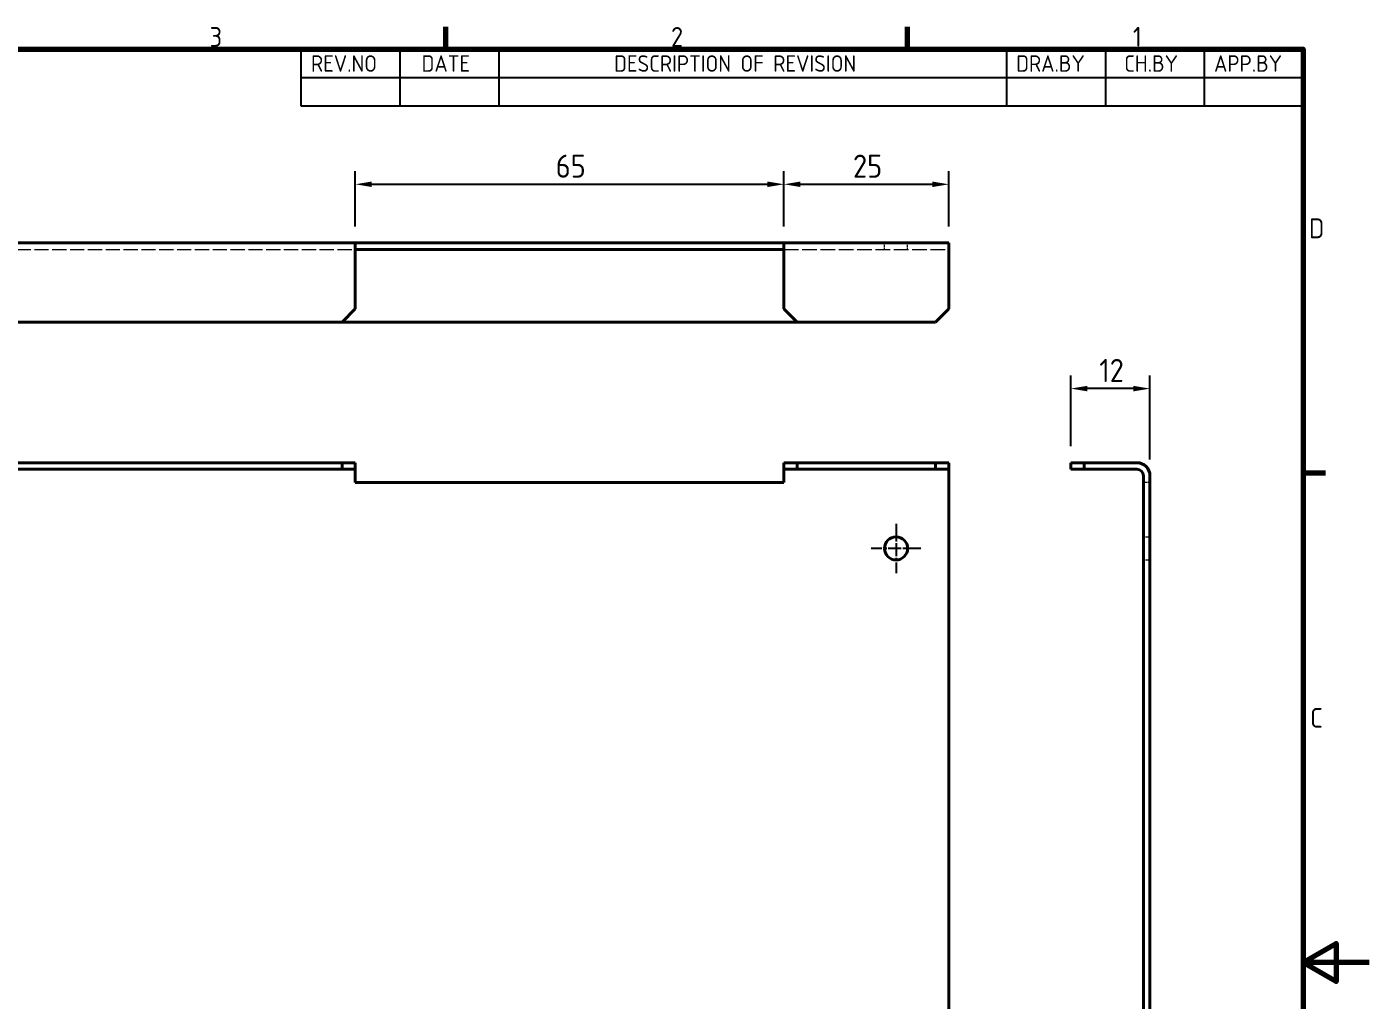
# Model space of a CAD drawing. Header units: millimetres. Extents: x 0 to 420, y 0 to 297.
# Drawn here: x 216.4 to 420, y 142.8 to 290.4 of the extents above; entities that cross this region are included whole.
import ezdxf

# ---------------------------------------------------------------- set-up
doc = ezdxf.new("R2010")
doc.units = ezdxf.units.MM
doc.linetypes.add('CHAIN', pattern=[0.35429999999999995, 0.2362, -0.0295, 0.0591, -0.0295])
doc.linetypes.add('DASHED', pattern=[0.2067, 0.1654, -0.0413])
doc.layers.get('0').update_dxf_attribs({"color": 3, "lineweight": 25})
for name, color, linetype, lineweight in [('가려진 것(ISO)', 2, 'DASHED', 18), ('가시적인 것(ISO)', 3, 'Continuous', 40), ('경계(ISO)', 7, 'Continuous', 70), ('기호(ISO)', 5, 'Continuous', 25), ('중심 표식(ISO)', 1, 'Continuous', 25), ('치수(ISO)', 7, 'Continuous', 25)]:
    doc.layers.add(name, color=color, linetype=linetype, lineweight=lineweight)
doc.styles.add('ISO Proportiona M2B', font='isocp.shx')
doc.styles.add('문자 텍스트_M2B', font='isocp.shx')
doc.styles.add('치수 텍스트_PSTEK_POSCO', font='isocp.shx')
doc.dimstyles.new('치수_PSTEK_POSCO', dxfattribs={"dimtxt": 3.5, "dimasz": 2.5, "dimexe": 2, "dimexo": 2.5, "dimgap": 1, "dimtad": 1, "dimrnd": 1e-08, "dimdsep": 46, "dimtxsty": '치수 텍스트_PSTEK_POSCO', "dimcen": 0.09, "dimdle": 10, "dimclrd": 7, "dimclre": 7, "dimclrt": 2, "dimadec": 1, "dimazin": 2, "dimtfac": 1, "dimtmove": 0, "dimatfit": 3, "dimfxl": 0, "dimtolj": 1, "dimlwd": -1, "dimlwe": -1, "dimarcsym": 0})

# ---------------------------------------------------------------- blocks, each defined once
blk = doc.blocks.new('경계 Default Border')
at = {"layer": '경계(ISO)'}
for p, q in [((280, 287.0000076293945), (280, 290.4000091552734)), ((350, 287.0000076293945), (350, 290.4000091552734)), ((410, 222.7499961853027), (413.4000015258789, 222.7499961853027))]:
    blk.add_line(p, q, dxfattribs=at)
at = {"layer": '경계(ISO)', "flags": 128}
for points in [[(10, 10), (10, 287.0000076293945), (410, 287.0000076293945), (410, 10), (10, 10)], [(420, 148.5000038146973), (410, 148.5000038146973), (415, 151.3867473602295), (415, 145.6132507324219), (410, 148.5000038146973)]]:
    blk.add_lwpolyline(points, dxfattribs=at)
at = {"layer": '경계(ISO)', "color": 2, "char_height": 3.00000011920929, "attachment_point": 7, "style": '문자 텍스트_M2B'}
for s, insert in [('3', (244.1685395229535, 287.3713945155963)), ('2', (314.127739416884, 287.3713945155963)), ('1', (384.1668652743101, 287.4)), ('D', (410.878270202895, 258.3463944559917)), ('C', (411.0445395201643, 184.0963944559917))]:
    blk.add_mtext(s, dxfattribs=dict(at, insert=insert))
blk = doc.blocks.new('리비전 내역')
at = {"layer": '기호(ISO)'}
for p, q in [((258, 287.0000076293945), (410, 287.0000076293945)), ((258, 287.0000076293945), (258, 282.7200076293945)), ((273, 287.0000076293945), (273, 282.7200076293945)), ((288, 287.0000076293945), (288, 282.7200076293945)), ((365, 287.0000076293945), (365, 282.7200076293945)), ((380, 287.0000076293945), (380, 282.7200076293945)), ((395, 287.0000076293945), (395, 282.7200076293945)), ((410, 287.0000076293945), (410, 282.7200076293945)), ((258, 282.7200076293945), (410, 282.7200076293945)), ((258, 282.7200076293945), (258, 278.4400076293945)), ((273, 282.7200076293945), (273, 278.4400076293945)), ((288, 282.7200076293945), (288, 278.4400076293945)), ((365, 282.7200076293945), (365, 278.4400076293945)), ((380, 282.7200076293945), (380, 278.4400076293945)), ((395, 282.7200076293945), (395, 278.4400076293945)), ((410, 282.7200076293945), (410, 278.4400076293945)), ((258, 278.4400076293945), (410, 278.4400076293945))]:
    blk.add_line(p, q, dxfattribs=at)
at = {"layer": '기호(ISO)', "color": 2, "char_height": 2.5, "attachment_point": 7, "style": 'ISO Proportiona M2B'}
for s, insert in [('REV.NO', (259.5271157026291, 283.5831900503393)), ('DATE', (276.3142317728366, 283.5831900503393)), ('DESCRIPTION OF REVISION', (305.5070204333629, 283.5831900503393)), ('DRA.BY', (366.4757339553204, 283.5831900503393)), ('CH.BY', (382.8642915086117, 283.5831900503393)), ('APP.BY', (396.4777339604404, 283.5831900503393))]:
    blk.add_mtext(s, dxfattribs=dict(at, insert=insert))
blk = doc.blocks.new('*D27')
at = {"layer": 'Defpoints', "color": 0, "transparency": 16777216}
for p in [(374.7625835517125, 235.5317042101167), (374.7625835517125, 224.2911149764352), (386.7625835517131, 222.2911149764352)]:
    blk.add_point(p, dxfattribs=at)
at = {"layer": '치수(ISO)', "color": 7, "transparency": 16777216}
for p, q in [((374.7625835517125, 226.7911149764352), (374.7625835517125, 237.5317042101167)), ((386.7625835517131, 224.7911149764352), (386.7625835517131, 237.5317042101167)), ((384.2625835517131, 235.5317042101167), (377.2625835517125, 235.5317042101167))]:
    blk.add_line(p, q, dxfattribs=at)
for points in [[(377.2625835517125, 235.9483708767834), (377.2625835517125, 235.1150375434501), (374.7625835517125, 235.5317042101167)], [(384.2625835517131, 235.9483708767834), (384.2625835517131, 235.1150375434501), (386.7625835517131, 235.5317042101167)]]:
    blk.add_solid(points, dxfattribs=at)
at = {"layer": '치수(ISO)', "color": 2, "transparency": 16777216, "insert": (379.082480205256, 238.2820486983057), "char_height": 3.5, "attachment_point": 4, "style": '치수 텍스트_PSTEK_POSCO'}
blk.add_mtext('\\A1;12', dxfattribs=at)
blk = doc.blocks.new('*D28')
at = {"layer": 'Defpoints', "color": 0, "transparency": 16777216}
for p in [(331.254133401504, 266.5198167492816), (266.254133401504, 257.6162631247766), (331.254133401504, 257.6162631247766)]:
    blk.add_point(p, dxfattribs=at)
at = {"layer": '치수(ISO)', "color": 7, "transparency": 16777216}
for p, q in [((266.254133401504, 260.1162631247766), (266.254133401504, 268.5198167492816)), ((331.254133401504, 260.1162631247766), (331.254133401504, 268.5198167492816)), ((268.754133401504, 266.5198167492816), (328.754133401504, 266.5198167492816))]:
    blk.add_line(p, q, dxfattribs=at)
for points in [[(268.754133401504, 266.9364834159483), (268.754133401504, 266.1031500826149), (266.254133401504, 266.5198167492816)], [(328.754133401504, 266.9364834159483), (328.754133401504, 266.1031500826149), (331.254133401504, 266.5198167492816)]]:
    blk.add_solid(points, dxfattribs=at)
at = {"layer": '치수(ISO)', "color": 2, "transparency": 16777216, "insert": (296.6419216186399, 269.2698167492816), "char_height": 3.5, "attachment_point": 4, "style": '치수 텍스트_PSTEK_POSCO'}
blk.add_mtext('\\A1;65', dxfattribs=at)
blk = doc.blocks.new('*D29')
at = {"layer": 'Defpoints', "color": 0, "transparency": 16777216}
for p in [(356.254133401504, 266.5198167492816), (331.254133401504, 257.6162631247766), (356.254133401504, 257.6162631247766)]:
    blk.add_point(p, dxfattribs=at)
at = {"layer": '치수(ISO)', "color": 7, "transparency": 16777216}
for p, q in [((331.254133401504, 260.1162631247766), (331.254133401504, 268.5198167492816)), ((356.254133401504, 260.1162631247766), (356.254133401504, 268.5198167492816)), ((333.754133401504, 266.5198167492816), (353.754133401504, 266.5198167492816))]:
    blk.add_line(p, q, dxfattribs=at)
for points in [[(333.754133401504, 266.9364834159483), (333.754133401504, 266.1031500826149), (331.254133401504, 266.5198167492816)], [(353.754133401504, 266.9364834159483), (353.754133401504, 266.1031500826149), (356.254133401504, 266.5198167492816)]]:
    blk.add_solid(points, dxfattribs=at)
at = {"layer": '치수(ISO)', "color": 2, "transparency": 16777216, "insert": (341.7222070517108, 269.2701612374706), "char_height": 3.5, "attachment_point": 4, "style": '치수 텍스트_PSTEK_POSCO'}
blk.add_mtext('\\A1;25', dxfattribs=at)

msp = doc.modelspace()

# ---------------------------------------------------------------- linework, layer by layer
at = {"layer": '가려진 것(ISO)', "ltscale": 13.0803279876709}
msp.add_line((47.25413340150403, 256.6162631247766), (266.254133401504, 256.6162631247766), dxfattribs=at)
at = {"layer": '가려진 것(ISO)', "ltscale": 13.43869304656982}
msp.add_line((331.254133401504, 256.6162631247766), (356.254133401504, 256.6162631247766), dxfattribs=at)
at = {"layer": '가려진 것(ISO)', "ltscale": 1.904596567153931}
for p, q in [((346.5041334015041, 256.6162631247734), (346.5041334015041, 257.6162631247734)), ((350.004133401504, 256.6162631247734), (350.004133401504, 257.6162631247734)), ((386.7625835517057, 221.2911149764352), (385.7625835517057, 221.2911149764352)), ((385.7625835517107, 213.0411149764352), (386.7625835517107, 213.0411149764352)), ((385.7625835517107, 209.5411149764352), (386.7625835517107, 209.5411149764352))]:
    msp.add_line(p, q, dxfattribs=at)
at = {"layer": '가시적인 것(ISO)'}
for p, q in [((266.254133401504, 257.6162631247767), (47.25413340150403, 257.6162631247766)), ((266.254133401504, 257.6162631247763), (331.254133401504, 257.6162631247763)), ((266.254133401504, 257.6162631247766), (266.254133401504, 255.6162631247772)), ((331.254133401504, 256.6162631247763), (266.254133401504, 256.6162631247763)), ((331.254133401504, 255.6162631247772), (331.254133401504, 257.6162631247766)), ((356.254133401504, 257.6162631247766), (331.254133401504, 257.6162631247767)), ((356.254133401504, 255.6162631247772), (356.254133401504, 257.6162631247766)), ((266.254133401504, 247.6162631247772), (266.254133401504, 255.6162631247772)), ((331.254133401504, 255.6162631247772), (331.254133401504, 247.6162631247772)), ((356.254133401504, 255.6162631247772), (356.254133401504, 247.6162631247772)), ((266.254133401504, 247.6162631247772), (264.254133401504, 245.6162631247772)), ((333.2541334015041, 245.6162631247772), (331.254133401504, 247.6162631247772)), ((356.254133401504, 247.6162631247772), (354.254133401504, 245.6162631247772)), ((264.254133401504, 245.6162631247772), (49.25413340150403, 245.6162631247772)), ((264.254133401504, 245.6162631247351), (333.2541334015041, 245.6162631247351)), ((354.254133401504, 245.6162631247772), (333.2541334015041, 245.6162631247772)), ((264.2541334014747, 224.2911149764352), (49.25413340147472, 224.2911149764352)), ((266.2541334014747, 224.2911149764352), (264.2541334014747, 224.2911149764352)), ((264.2541334014747, 224.2911149764352), (264.2541334014747, 223.2911149764352)), ((266.2541334014747, 223.2911149764352), (266.2541334014747, 224.2911149764352)), ((333.2541334014747, 224.2911149764352), (331.2541334014747, 224.2911149764352)), ((331.2541334014747, 224.2911149764352), (331.2541334014747, 223.2911149764352)), ((333.2541334014747, 223.2911149764352), (333.2541334014747, 224.2911149764352)), ((354.2541334014747, 224.2911149764352), (333.2541334014747, 224.2911149764352)), ((356.2541334014747, 224.2911149764352), (354.2541334014747, 224.2911149764352)), ((354.2541334014747, 224.2911149764352), (354.2541334014747, 223.2911149764352)), ((356.2541334014747, 223.2911149764352), (356.2541334014747, 224.2911149764352)), ((376.7625835517131, 224.2911149764352), (374.7625835517125, 224.2911149764352)), ((374.7625835517125, 224.2911149764352), (374.7625835517125, 223.2911149764352)), ((376.7625835517131, 223.2911149764352), (376.7625835517131, 224.2911149764352)), ((384.7625835517131, 224.2911149764352), (376.7625835517131, 224.2911149764352)), ((264.2541334014747, 223.2911149764352), (49.25413340147472, 223.2911149764352)), ((264.2541334014747, 223.2911149764352), (266.2541334014747, 223.2911149764352)), ((266.2541334014747, 222.2911149764352), (266.2541334014747, 223.2911149764351)), ((266.2541334014747, 221.2911149764352), (266.2541334014747, 222.2911149764352)), ((331.2541334014747, 223.2911149764352), (333.2541334014747, 223.2911149764352)), ((331.2541334014747, 223.2911149764352), (331.2541334014747, 222.2911149764352)), ((331.2541334014747, 222.2911149764352), (331.2541334014747, 221.2911149764352)), ((354.2541334014747, 223.2911149764352), (333.2541334014747, 223.2911149764352)), ((354.2541334014747, 223.2911149764352), (356.2541334014747, 223.2911149764352)), ((356.2541334014747, 223.2911149764352), (356.2541334014747, 222.2911149764352)), ((356.2541334014747, 222.2911149764352), (356.2541334014747, 83.29111497643518)), ((374.7625835517125, 223.2911149764352), (376.7625835517131, 223.2911149764352)), ((376.7625835517131, 223.2911149764352), (384.762583551713, 223.2911149764352)), ((385.7625835517131, 222.2911149764352), (385.7625835517131, 83.29111497643518)), ((386.7625835517131, 83.29111497643518), (386.7625835517131, 222.2911149764352)), ((331.2541334014747, 221.2911149764352), (266.2541334014747, 221.2911149764352))]:
    msp.add_line(p, q, dxfattribs=at)
msp.add_circle((348.2541334014747, 211.2911149764352), 1.75, dxfattribs=at)
for centre, radius in [((384.7625835517131, 222.2911149764352), 1.999999999999985), ((384.762583551713, 222.2911149764352), 0.9999999999999964)]:
    msp.add_arc(centre, radius, 0, 90, dxfattribs=at)
at = {"layer": '중심 표식(ISO)', "linetype": 'CHAIN', "ltscale": 8.333955764770508}
for p, q in [((348.2541334014747, 215.0411149764352), (348.2541334014747, 207.5411149764352)), ((352.0041334014747, 211.2911149764352), (344.5041334014747, 211.2911149764352))]:
    msp.add_line(p, q, dxfattribs=at)

# ---------------------------------------------------------------- block references
msp.add_blockref('경계 Default Border', (0, 0))
at = {"layer": '기호(ISO)'}
msp.add_blockref('리비전 내역', (0, 0), dxfattribs=at)

# ---------------------------------------------------------------- dimensions: what is measured, and where the dimension line sits
at = {"layer": '치수(ISO)', "color": 7}
for base, p1, p2, picture, middle in [((331.254133401504, 266.5198167492816), (266.254133401504, 257.6162631247766), (331.254133401504, 257.6162631247766), '*D28', (298.744133401504, 266.5198167492816)), ((356.254133401504, 266.5198167492816), (331.254133401504, 257.6162631247766), (356.254133401504, 257.6162631247766), '*D29', (343.764133401504, 266.5198167492816))]:
    dim = msp.add_linear_dim(base=base, p1=p1, p2=p2, angle=180, dimstyle='치수_PSTEK_POSCO', override={"dimdec": 2, "dimtp": 0, "dimtm": -0, "dimtdec": 2, "dimtofl": 0, "dimatfit": 1}, dxfattribs=at)
    dim.commit()
    dim.dimension.update_dxf_attribs({"geometry": picture, "text_midpoint": middle, "dimtype": 160})
dim = msp.add_linear_dim(base=(374.7625835517125, 235.5317042101167), p1=(386.7625835517131, 222.2911149764352), p2=(374.7625835517125, 224.2911149764352), dimstyle='치수_PSTEK_POSCO', override={"dimdec": 2, "dimtp": 0, "dimtm": -0, "dimtdec": 2, "dimtofl": 0, "dimatfit": 1}, dxfattribs=at)
dim.commit()
dim.dimension.update_dxf_attribs({"geometry": '*D27', "text_midpoint": (380.7625835517127, 235.5317042101167), "dimtype": 160})

doc.saveas('drawing.dxf')
